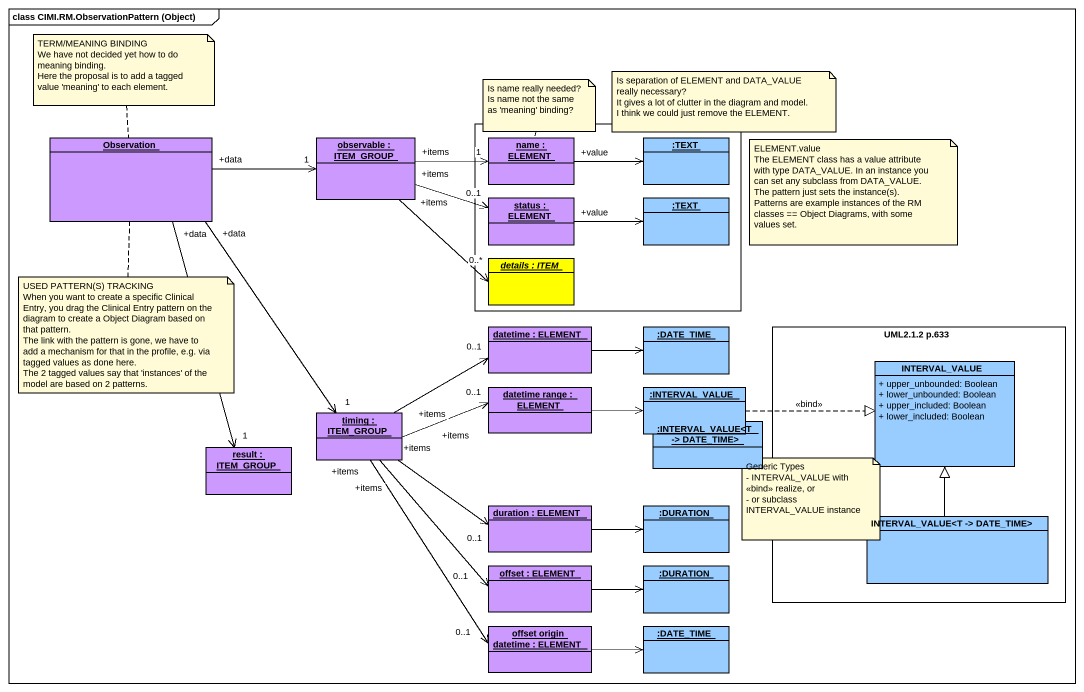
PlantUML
@startuml
mainframe class CIMI.RM.ObservationPattern (Object)
hide circle
hide empty members
skinparam classAttributeIconSize 0
object Observation #CC99FF
object "observable : ITEM_GROUP" as observable #CC99FF
rectangle " " as rectangle1 {
  object "name : ELEMENT" as name #CC99FF
  object ":TEXT" as TEXT #99CCFF
  object "status : ELEMENT" as status #CC99FF
  object ":TEXT" as TEXT_2 #99CCFF
  object "details : ITEM" as details #FFFF00
}
object "datetime : ELEMENT" as datetime #CC99FF
object ":DATE_TIME" as DATE_TIME #99CCFF
rectangle "UML2.1.2 p.633" as UML2_1_2_p_633 {
  class INTERVAL_VALUE #99CCFF {
    + upper_unbounded: Boolean
    + lower_unbounded: Boolean
    + upper_included: Boolean
    + lower_included: Boolean
  }
  class "INTERVAL_VALUE<T -> DATE_TIME>" as INTERVAL_VALUE_T_DATE_TIME_2 #99CCFF
}
object "timing : ITEM_GROUP" as timing #CC99FF
object "datetime range : ELEMENT" as datetime_range #CC99FF
object ":INTERVAL_VALUE" as INTERVAL_VALUE_2 #99CCFF
object ":INTERVAL_VALUE<T -> DATE_TIME>" as INTERVAL_VALUE_T_DATE_TIME #99CCFF
object "result : ITEM_GROUP" as result #CC99FF
object "duration : ELEMENT" as duration #CC99FF
object ":DURATION" as DURATION #99CCFF
object "offset : ELEMENT" as offset #CC99FF
object ":DURATION" as DURATION_2 #99CCFF
object "offset origin datetime : ELEMENT" as offset_origin_datetime #CC99FF
object ":DATE_TIME" as DATE_TIME_2 #99CCFF
Observation "+data" -right-> "1" observable
Observation "+data" --> "1" timing
Observation "+data" --> "1" result
observable "+items" -right-> "1" name
observable "+items" -right-> "0..1" status
observable "+items" --> "0..*" details
name "+value" -right-> TEXT
status "+value" -right-> TEXT_2
datetime -right-> DATE_TIME
timing "+items" -right-> "0..1" datetime
timing "+items" -right-> "0..1" datetime_range
timing "+items" -right-> "0..1" duration
timing "+items" --> "0..1" offset
timing "+items" --> "0..1" offset_origin_datetime
datetime_range -right-> INTERVAL_VALUE_2
INTERVAL_VALUE_2 .right.|> INTERVAL_VALUE : <<bind>>
duration -right-> DURATION
INTERVAL_VALUE_T_DATE_TIME_2 -up-|> INTERVAL_VALUE
offset -right-> DURATION_2
offset_origin_datetime -right-> DATE_TIME_2
note top of Observation
  TERM/MEANING BINDING
  We have not decided yet how to do meaning binding.
  Here the proposal is to add a tagged value 'meaning' to each element.
end note
note as N2
  Is separation of ELEMENT and DATA_VALUE really necessary?
  It gives a lot of clutter in the diagram and model.
  I think we could just remove the ELEMENT.
end note
note top of name
  Is name really needed?
  Is name not the same as 'meaning' binding?
end note
note as N4
  ELEMENT.value
  The ELEMENT class has a value attribute with type DATA_VALUE. In an instance you can set any subclass from DATA_VALUE. The pattern just sets the instance(s).
  Patterns are example instances of the RM classes == Object Diagrams, with some values set.
end note
note bottom of Observation
  USED PATTERN(S) TRACKING
  When you want to create a specific Clinical Entry, you drag the Clinical Entry pattern on the diagram to create a Object Diagram based on that pattern.
  The link with the pattern is gone, we have to add a mechanism for that in the profile, e.g. via tagged values as done here.
  The 2 tagged values say that 'instances' of the model are based on 2 patterns.
end note
note as N6
  Generic Types
  - INTERVAL_VALUE with <<bind>> realize, or
  - or subclass INTERVAL_VALUE instance
end note
@enduml
